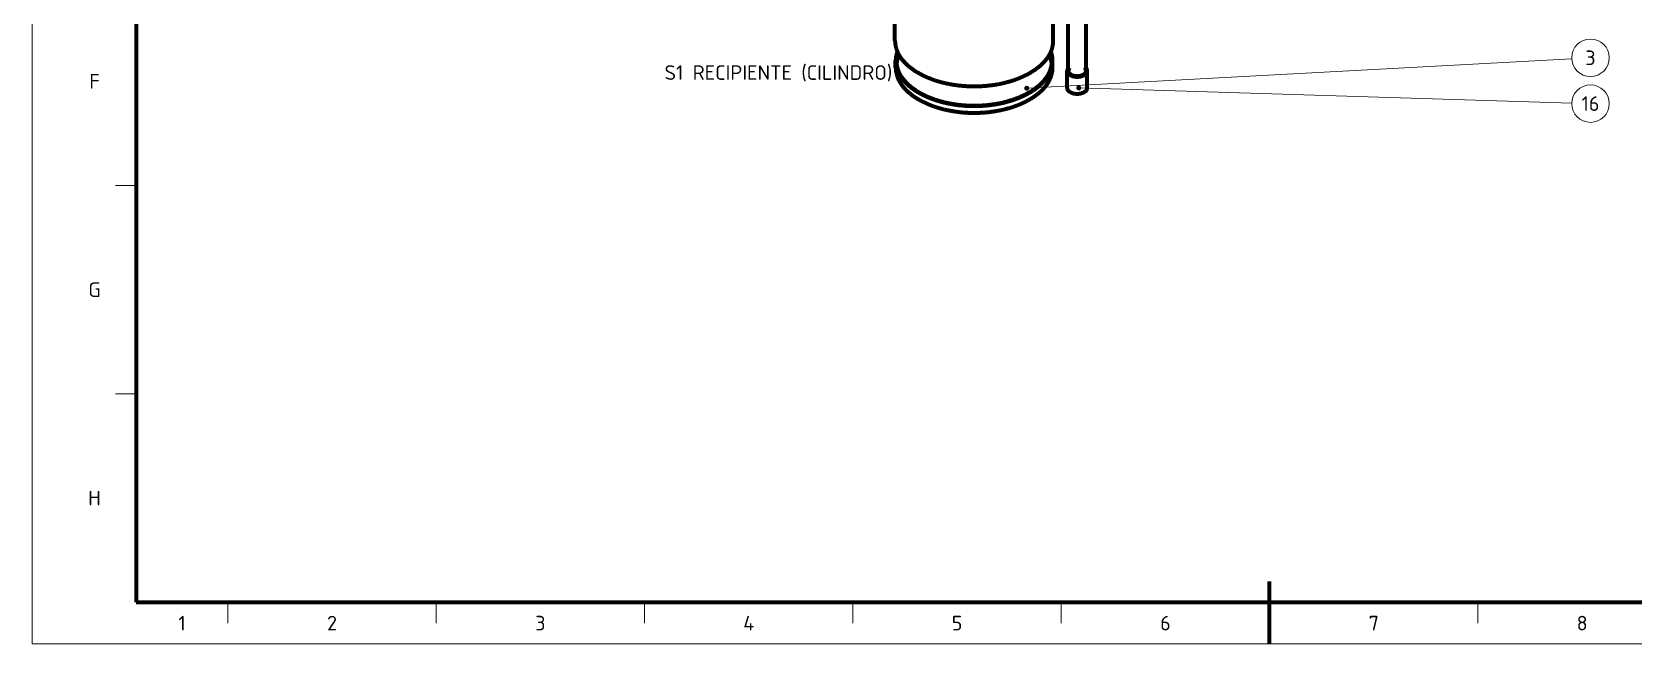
# Model space of a CAD drawing. Header units: millimetres. Extents: x 0 to 594, y 0 to 420.
# Drawn here: x 0 to 384.4, y 0 to 146.8 of the extents above; entities that cross this region are included whole.
import ezdxf
from ezdxf.enums import TextEntityAlignment as Align

# ---------------------------------------------------------------- set-up
doc = ezdxf.new("R2010")
doc.units = ezdxf.units.MM
for name, color, linetype, lineweight in [('01-VISIBLE', 7, 'CONTINUOUS', 70), ('06-TEXTO', 7, 'CONTINUOUS', 25), ('07-RECUADRO', 7, 'CONTINUOUS', 70), ('08-FINA', 5, 'CONTINUOUS', 18)]:
    doc.layers.add(name, color=color, linetype=linetype, lineweight=lineweight)
doc.styles.add('ISO3098', font='isocpeur.ttf')

msp = doc.modelspace()

# ---------------------------------------------------------------- hatches: boundary and pattern name
at = {"layer": '08-FINA'}
h = msp.add_hatch(color=7, dxfattribs=at)
h.dxf.hatch_style = 1
edge = h.paths.add_edge_path()
edge.add_arc((238.71, 133.34), 0.6, 0, 360)
h = msp.add_hatch(color=7, dxfattribs=at)
h.dxf.hatch_style = 1
edge = h.paths.add_edge_path()
edge.add_arc((251.21, 133.42), 0.6, 0, 360)

# ---------------------------------------------------------------- linework, layer by layer
at = {"layer": '01-VISIBLE'}
for p, q in [((245.09, 144.79), (245.09, 221.7)), ((248.69, 137.5), (248.69, 218.41)), ((252.95, 137.5), (252.95, 218.41)), ((207.09, 144.79), (207.09, 160.08)), ((207.25, 138.33), (207.25, 139.96)), ((244.93, 138.33), (244.93, 139.96)), ((248.39, 133.42), (248.39, 137.5)), ((253.25, 133.42), (253.25, 137.5))]:
    msp.add_line(p, q, dxfattribs=at)
for points in [[(207.09, 144.79), (207.09, 144.69), (207.09, 144.6), (207.1, 144.5), (207.1, 144.41), (207.11, 144.31), (207.12, 144.22), (207.13, 144.12), (207.14, 144.03), (207.15, 143.94), (207.16, 143.84), (207.18, 143.75), (207.19, 143.66), (207.21, 143.56), (207.23, 143.47), (207.25, 143.38), (207.27, 143.28), (207.29, 143.19), (207.32, 143.1), (207.34, 143.01), (207.37, 142.92), (207.4, 142.83), (207.43, 142.74), (207.46, 142.65), (207.49, 142.56), (207.52, 142.47), (207.55, 142.38), (207.59, 142.29), (207.63, 142.2), (207.66, 142.12), (207.7, 142.03), (207.74, 141.94), (207.78, 141.86), (207.82, 141.77), (207.87, 141.69), (207.91, 141.6), (207.95, 141.52), (208, 141.44), (208.05, 141.36), (208.09, 141.27), (208.14, 141.19), (208.19, 141.11), (208.24, 141.03), (208.29, 140.95), (208.34, 140.87), (208.4, 140.79), (208.45, 140.71), (208.5, 140.64), (208.56, 140.56), (208.62, 140.48), (208.67, 140.41), (208.73, 140.33), (208.79, 140.26), (208.85, 140.18), (208.91, 140.11), (208.97, 140.04), (209.03, 139.96), (209.09, 139.89), (209.15, 139.82), (209.21, 139.75), (209.28, 139.68), (209.34, 139.61), (209.41, 139.54), (209.47, 139.47), (209.54, 139.4), (209.61, 139.33), (209.67, 139.27), (209.74, 139.2), (209.81, 139.13), (209.88, 139.07), (209.95, 139), (210.02, 138.94), (210.09, 138.88), (210.16, 138.81), (210.23, 138.75), (210.3, 138.69), (210.37, 138.63), (210.44, 138.57), (210.52, 138.5), (210.59, 138.44), (210.66, 138.39), (210.74, 138.33), (210.81, 138.27), (210.89, 138.21), (210.96, 138.15), (211.04, 138.09), (211.11, 138.04), (211.19, 137.98), (211.27, 137.93), (211.34, 137.87), (211.42, 137.82), (211.5, 137.76), (211.58, 137.71), (211.66, 137.65), (211.73, 137.6), (211.81, 137.55), (211.89, 137.5), (211.97, 137.45), (212.05, 137.4), (212.13, 137.35), (212.21, 137.3), (212.29, 137.25), (212.38, 137.2), (212.46, 137.15), (212.54, 137.1), (212.62, 137.05), (212.7, 137), (212.78, 136.96), (212.87, 136.91), (212.95, 136.86), (213.03, 136.82), (213.12, 136.77), (213.2, 136.73), (213.28, 136.68), (213.37, 136.64), (213.45, 136.6), (213.54, 136.55), (213.62, 136.51), (213.71, 136.47), (213.79, 136.43), (213.88, 136.39), (213.96, 136.34), (214.05, 136.3), (214.13, 136.26), (214.22, 136.22), (214.31, 136.18), (214.39, 136.14), (214.48, 136.11), (214.56, 136.07), (214.65, 136.03), (214.74, 135.99), (214.83, 135.95), (214.91, 135.92), (215, 135.88), (215.09, 135.84), (215.18, 135.81), (215.26, 135.77), (215.35, 135.74), (215.44, 135.7), (215.53, 135.67), (215.62, 135.64), (215.71, 135.6), (215.79, 135.57), (215.88, 135.54), (215.97, 135.5), (216.06, 135.47), (216.15, 135.44), (216.24, 135.41), (216.33, 135.38), (216.42, 135.35), (216.51, 135.31), (216.6, 135.28), (216.69, 135.25), (216.78, 135.23), (216.87, 135.2), (216.96, 135.17), (217.05, 135.14), (217.14, 135.11), (217.23, 135.08), (217.32, 135.06), (217.41, 135.03), (217.5, 135), (217.6, 134.98), (217.69, 134.95), (217.78, 134.92), (217.87, 134.9), (217.96, 134.87), (218.05, 134.85), (218.14, 134.82), (218.24, 134.8), (218.33, 134.78), (218.42, 134.75), (218.51, 134.73), (218.6, 134.71), (218.7, 134.68), (218.79, 134.66), (218.88, 134.64), (218.97, 134.62), (219.06, 134.6), (219.16, 134.57), (219.25, 134.55), (219.34, 134.53), (219.43, 134.51), (219.53, 134.49), (219.62, 134.47), (219.71, 134.45), (219.81, 134.44), (219.9, 134.42), (219.99, 134.4), (220.08, 134.38), (220.18, 134.36), (220.27, 134.35), (220.36, 134.33), (220.46, 134.31), (220.55, 134.29), (220.64, 134.28), (220.74, 134.26), (220.83, 134.25), (220.92, 134.23), (221.02, 134.22), (221.11, 134.2), (221.21, 134.19), (221.3, 134.17), (221.39, 134.16), (221.49, 134.14), (221.58, 134.13), (221.68, 134.12), (221.77, 134.11), (221.86, 134.09), (221.96, 134.08), (222.05, 134.07), (222.15, 134.06), (222.24, 134.05), (222.33, 134.03), (222.43, 134.02), (222.52, 134.01), (222.62, 134), (222.71, 133.99), (222.8, 133.98), (222.9, 133.97), (222.99, 133.96), (223.09, 133.96), (223.18, 133.95), (223.28, 133.94), (223.37, 133.93), (223.47, 133.92), (223.56, 133.92), (223.65, 133.91), (223.75, 133.9), (223.84, 133.89), (223.94, 133.89), (224.03, 133.88), (224.13, 133.88), (224.22, 133.87), (224.32, 133.87), (224.41, 133.86), (224.51, 133.86), (224.6, 133.85), (224.7, 133.85), (224.79, 133.84), (224.89, 133.84), (224.98, 133.84), (225.08, 133.83), (225.17, 133.83), (225.26, 133.83), (225.36, 133.83), (225.45, 133.82), (225.55, 133.82), (225.64, 133.82), (225.74, 133.82), (225.83, 133.82), (225.93, 133.82), (226.02, 133.82), (226.12, 133.82), (226.21, 133.82), (226.31, 133.82), (226.4, 133.82), (226.5, 133.82), (226.59, 133.82), (226.69, 133.82), (226.78, 133.82), (226.88, 133.83), (226.97, 133.83), (227.07, 133.83), (227.16, 133.84), (227.26, 133.84), (227.35, 133.84), (227.44, 133.85), (227.54, 133.85), (227.63, 133.85), (227.73, 133.86), (227.82, 133.86), (227.92, 133.87), (228.01, 133.87), (228.11, 133.88), (228.2, 133.89), (228.3, 133.89), (228.39, 133.9), (228.49, 133.91), (228.58, 133.91), (228.68, 133.92), (228.77, 133.93), (228.86, 133.94), (228.96, 133.94), (229.05, 133.95), (229.15, 133.96), (229.24, 133.97), (229.34, 133.98), (229.43, 133.99), (229.53, 134), (229.62, 134.01), (229.71, 134.02), (229.81, 134.03), (229.9, 134.04), (230, 134.05), (230.09, 134.06), (230.18, 134.08), (230.28, 134.09), (230.37, 134.1), (230.47, 134.11), (230.56, 134.13), (230.65, 134.14), (230.75, 134.15), (230.84, 134.17), (230.94, 134.18), (231.03, 134.19), (231.12, 134.21), (231.22, 134.22), (231.31, 134.24), (231.4, 134.26), (231.5, 134.27), (231.59, 134.29), (231.68, 134.3), (231.78, 134.32), (231.87, 134.34), (231.96, 134.35), (232.06, 134.37), (232.15, 134.39), (232.24, 134.41), (232.34, 134.43), (232.43, 134.45), (232.52, 134.47), (232.61, 134.48), (232.71, 134.5), (232.8, 134.52), (232.89, 134.54), (232.99, 134.57), (233.08, 134.59), (233.17, 134.61), (233.26, 134.63), (233.35, 134.65), (233.45, 134.67), (233.54, 134.7), (233.63, 134.72), (233.72, 134.74), (233.81, 134.76), (233.91, 134.79), (234, 134.81), (234.09, 134.84), (234.18, 134.86), (234.27, 134.89), (234.36, 134.91), (234.46, 134.94), (234.55, 134.96), (234.64, 134.99), (234.73, 135.02), (234.82, 135.04), (234.91, 135.07), (235, 135.1), (235.09, 135.13), (235.18, 135.15), (235.27, 135.18), (235.36, 135.21), (235.45, 135.24), (235.54, 135.27), (235.63, 135.3), (235.72, 135.33), (235.81, 135.36), (235.9, 135.39), (235.99, 135.42), (236.08, 135.46), (236.17, 135.49), (236.26, 135.52), (236.35, 135.55), (236.44, 135.59), (236.53, 135.62), (236.61, 135.65), (236.7, 135.69), (236.79, 135.72), (236.88, 135.76), (236.97, 135.79), (237.06, 135.83), (237.14, 135.86), (237.23, 135.9), (237.32, 135.94), (237.41, 135.97), (237.49, 136.01), (237.58, 136.05), (237.67, 136.09), (237.75, 136.13), (237.84, 136.17), (237.93, 136.21), (238.01, 136.25), (238.1, 136.29), (238.18, 136.33), (238.27, 136.37), (238.35, 136.41), (238.44, 136.45), (238.52, 136.49), (238.61, 136.53), (238.69, 136.58), (238.78, 136.62), (238.86, 136.67), (238.95, 136.71), (239.03, 136.75), (239.11, 136.8), (239.2, 136.84), (239.28, 136.89), (239.36, 136.94), (239.44, 136.98), (239.53, 137.03)], [(239.53, 137.03), (239.6, 137.07), (239.67, 137.11), (239.73, 137.15), (239.8, 137.19), (239.87, 137.24), (239.94, 137.28), (240.01, 137.32), (240.08, 137.36), (240.15, 137.41), (240.22, 137.45), (240.28, 137.49), (240.35, 137.54), (240.42, 137.58), (240.48, 137.63), (240.55, 137.67), (240.62, 137.72), (240.68, 137.76), (240.75, 137.81), (240.82, 137.86), (240.88, 137.9), (240.95, 137.95), (241.01, 138), (241.08, 138.04), (241.14, 138.09), (241.21, 138.14), (241.27, 138.19), (241.33, 138.24), (241.4, 138.29), (241.46, 138.34), (241.52, 138.39), (241.59, 138.44), (241.65, 138.49), (241.71, 138.54), (241.77, 138.59), (241.84, 138.65), (241.9, 138.7), (241.96, 138.75), (242.02, 138.81), (242.08, 138.86), (242.14, 138.91), (242.2, 138.97), (242.26, 139.02), (242.31, 139.08), (242.37, 139.13), (242.43, 139.19), (242.49, 139.25), (242.55, 139.3), (242.6, 139.36), (242.66, 139.42), (242.72, 139.48), (242.77, 139.53), (242.83, 139.59), (242.88, 139.65), (242.93, 139.71), (242.99, 139.77), (243.04, 139.83), (243.09, 139.89), (243.15, 139.95), (243.2, 140.02), (243.25, 140.08), (243.3, 140.14), (243.35, 140.2), (243.4, 140.27), (243.45, 140.33), (243.5, 140.39), (243.55, 140.46), (243.6, 140.52), (243.64, 140.59), (243.69, 140.65), (243.74, 140.72), (243.78, 140.79), (243.83, 140.85), (243.87, 140.92), (243.92, 140.99), (243.96, 141.06), (244, 141.13), (244.04, 141.19), (244.08, 141.26), (244.12, 141.33), (244.16, 141.4), (244.2, 141.47), (244.24, 141.54), (244.28, 141.62), (244.32, 141.69), (244.35, 141.76), (244.39, 141.83), (244.42, 141.9), (244.46, 141.98), (244.49, 142.05), (244.52, 142.13), (244.55, 142.2), (244.59, 142.27), (244.62, 142.35), (244.65, 142.42), (244.67, 142.5), (244.7, 142.58), (244.73, 142.65), (244.75, 142.73), (244.78, 142.8), (244.8, 142.88), (244.83, 142.96), (244.85, 143.04), (244.87, 143.11), (244.89, 143.19), (244.91, 143.27), (244.93, 143.35), (244.94, 143.43), (244.96, 143.51), (244.98, 143.59), (244.99, 143.66), (245.01, 143.74), (245.02, 143.82), (245.03, 143.9), (245.04, 143.98), (245.05, 144.06), (245.06, 144.14), (245.07, 144.22), (245.07, 144.3), (245.08, 144.38), (245.08, 144.47), (245.09, 144.55), (245.09, 144.63), (245.09, 144.71), (245.09, 144.79)], [(207.64, 142.17), (207.62, 142.09), (207.59, 142.01), (207.56, 141.94), (207.54, 141.86), (207.52, 141.78), (207.5, 141.71), (207.47, 141.63), (207.45, 141.55), (207.43, 141.47), (207.42, 141.4), (207.4, 141.32), (207.38, 141.24), (207.37, 141.16), (207.35, 141.08), (207.34, 141), (207.32, 140.92), (207.31, 140.84), (207.3, 140.76), (207.29, 140.68), (207.28, 140.6), (207.28, 140.52), (207.27, 140.44), (207.26, 140.36), (207.26, 140.28), (207.26, 140.2), (207.25, 140.12), (207.25, 140.04), (207.25, 139.96)], [(207.25, 139.96), (207.25, 139.87), (207.25, 139.77), (207.26, 139.68), (207.26, 139.59), (207.27, 139.49), (207.28, 139.4), (207.29, 139.3), (207.3, 139.21), (207.31, 139.12), (207.32, 139.02), (207.34, 138.93), (207.35, 138.84), (207.37, 138.75), (207.39, 138.65), (207.41, 138.56), (207.43, 138.47), (207.45, 138.38), (207.48, 138.29), (207.5, 138.2), (207.53, 138.11), (207.55, 138.02), (207.58, 137.93), (207.61, 137.84), (207.64, 137.75), (207.68, 137.66), (207.71, 137.57), (207.75, 137.49), (207.78, 137.4), (207.82, 137.31), (207.86, 137.23), (207.89, 137.14), (207.94, 137.06), (207.98, 136.97), (208.02, 136.89), (208.06, 136.81), (208.11, 136.72), (208.15, 136.64), (208.2, 136.56), (208.24, 136.48), (208.29, 136.4), (208.34, 136.32), (208.39, 136.24), (208.44, 136.16), (208.49, 136.08), (208.55, 136), (208.6, 135.92), (208.65, 135.85), (208.71, 135.77), (208.76, 135.69), (208.82, 135.62), (208.88, 135.54), (208.93, 135.47), (208.99, 135.39), (209.05, 135.32), (209.11, 135.25), (209.17, 135.18), (209.23, 135.11), (209.29, 135.04), (209.36, 134.96), (209.42, 134.9), (209.48, 134.83), (209.55, 134.76), (209.61, 134.69), (209.68, 134.62), (209.74, 134.55), (209.81, 134.49), (209.88, 134.42), (209.94, 134.36), (210.01, 134.29), (210.08, 134.23), (210.15, 134.16), (210.22, 134.1), (210.29, 134.04), (210.36, 133.98), (210.43, 133.91), (210.5, 133.85), (210.57, 133.79), (210.65, 133.73), (210.72, 133.67), (210.79, 133.61), (210.87, 133.55), (210.94, 133.5), (211.01, 133.44), (211.09, 133.38), (211.16, 133.32), (211.24, 133.27), (211.32, 133.21), (211.39, 133.16), (211.47, 133.1), (211.54, 133.05), (211.62, 133), (211.7, 132.94), (211.78, 132.89), (211.86, 132.84), (211.93, 132.78), (212.01, 132.73), (212.09, 132.68), (212.17, 132.63), (212.25, 132.58), (212.33, 132.53), (212.41, 132.48), (212.49, 132.43), (212.57, 132.39), (212.65, 132.34), (212.73, 132.29), (212.82, 132.24), (212.9, 132.2), (212.98, 132.15), (213.06, 132.11), (213.14, 132.06), (213.23, 132.02), (213.31, 131.97), (213.39, 131.93), (213.48, 131.88), (213.56, 131.84), (213.64, 131.8), (213.73, 131.75), (213.81, 131.71), (213.89, 131.67), (213.98, 131.63), (214.06, 131.59), (214.15, 131.55), (214.23, 131.51), (214.32, 131.47), (214.4, 131.43), (214.49, 131.39), (214.58, 131.35), (214.66, 131.31), (214.75, 131.28), (214.83, 131.24), (214.92, 131.2), (215.01, 131.17), (215.09, 131.13), (215.18, 131.09), (215.27, 131.06), (215.36, 131.02), (215.44, 130.99), (215.53, 130.95), (215.62, 130.92), (215.71, 130.89), (215.79, 130.85), (215.88, 130.82), (215.97, 130.79), (216.06, 130.76), (216.15, 130.72), (216.24, 130.69), (216.32, 130.66), (216.41, 130.63), (216.5, 130.6), (216.59, 130.57), (216.68, 130.54), (216.77, 130.51), (216.86, 130.48), (216.95, 130.45), (217.04, 130.42), (217.13, 130.39), (217.22, 130.37), (217.31, 130.34), (217.4, 130.31), (217.49, 130.28), (217.58, 130.26), (217.67, 130.23), (217.76, 130.21), (217.85, 130.18), (217.94, 130.16), (218.03, 130.13), (218.12, 130.11), (218.21, 130.08), (218.3, 130.06), (218.39, 130.03), (218.48, 130.01), (218.57, 129.99), (218.67, 129.96), (218.76, 129.94), (218.85, 129.92), (218.94, 129.9), (219.03, 129.88), (219.12, 129.86), (219.22, 129.83), (219.31, 129.81), (219.4, 129.79), (219.49, 129.77), (219.58, 129.75), (219.67, 129.73), (219.77, 129.72), (219.86, 129.7), (219.95, 129.68), (220.04, 129.66), (220.14, 129.64), (220.23, 129.62), (220.32, 129.61), (220.41, 129.59), (220.51, 129.57), (220.6, 129.56), (220.69, 129.54), (220.78, 129.52), (220.88, 129.51), (220.97, 129.49), (221.06, 129.48), (221.15, 129.46), (221.25, 129.45), (221.34, 129.44), (221.43, 129.42), (221.53, 129.41), (221.62, 129.4), (221.71, 129.38), (221.81, 129.37), (221.9, 129.36), (221.99, 129.34), (222.09, 129.33), (222.18, 129.32), (222.27, 129.31), (222.37, 129.3), (222.46, 129.29), (222.55, 129.28), (222.65, 129.27), (222.74, 129.26), (222.83, 129.25), (222.93, 129.24), (223.02, 129.23), (223.11, 129.22), (223.21, 129.21), (223.3, 129.2), (223.39, 129.2), (223.49, 129.19), (223.58, 129.18), (223.68, 129.17), (223.77, 129.17), (223.86, 129.16), (223.96, 129.15), (224.05, 129.15), (224.14, 129.14), (224.24, 129.14), (224.33, 129.13), (224.43, 129.13), (224.52, 129.12), (224.61, 129.12), (224.71, 129.11), (224.8, 129.11), (224.9, 129.11), (224.99, 129.1), (225.08, 129.1), (225.18, 129.1), (225.27, 129.09), (225.37, 129.09), (225.46, 129.09), (225.55, 129.09), (225.65, 129.09), (225.74, 129.09), (225.84, 129.09), (225.93, 129.08), (226.02, 129.08), (226.12, 129.08), (226.21, 129.08), (226.31, 129.08), (226.4, 129.09), (226.49, 129.09), (226.59, 129.09), (226.68, 129.09), (226.78, 129.09), (226.87, 129.09), (226.96, 129.1), (227.06, 129.1), (227.15, 129.1), (227.25, 129.1), (227.34, 129.11), (227.43, 129.11), (227.53, 129.12), (227.62, 129.12), (227.72, 129.12), (227.81, 129.13), (227.9, 129.13), (228, 129.14), (228.09, 129.15), (228.18, 129.15), (228.28, 129.16), (228.37, 129.16), (228.47, 129.17), (228.56, 129.18), (228.65, 129.19), (228.75, 129.19), (228.84, 129.2), (228.93, 129.21), (229.03, 129.22), (229.12, 129.23), (229.22, 129.23), (229.31, 129.24), (229.4, 129.25), (229.5, 129.26), (229.59, 129.27), (229.68, 129.28), (229.78, 129.29), (229.87, 129.31), (229.96, 129.32), (230.06, 129.33), (230.15, 129.34), (230.24, 129.35), (230.34, 129.36), (230.43, 129.38), (230.52, 129.39), (230.62, 129.4), (230.71, 129.42), (230.8, 129.43), (230.89, 129.44), (230.99, 129.46), (231.08, 129.47), (231.17, 129.49), (231.27, 129.5), (231.36, 129.52), (231.45, 129.53), (231.54, 129.55), (231.64, 129.57), (231.73, 129.58), (231.82, 129.6), (231.91, 129.62), (232.01, 129.63), (232.1, 129.65), (232.19, 129.67), (232.28, 129.69), (232.38, 129.71), (232.47, 129.73), (232.56, 129.75), (232.65, 129.77), (232.74, 129.78), (232.84, 129.81), (232.93, 129.83), (233.02, 129.85), (233.11, 129.87), (233.2, 129.89), (233.29, 129.91), (233.38, 129.93), (233.48, 129.95), (233.57, 129.98), (233.66, 130), (233.75, 130.02), (233.84, 130.05), (233.93, 130.07), (234.02, 130.1), (234.11, 130.12), (234.2, 130.14), (234.29, 130.17), (234.39, 130.2), (234.48, 130.22), (234.57, 130.25), (234.66, 130.27), (234.75, 130.3), (234.84, 130.33), (234.93, 130.35), (235.02, 130.38), (235.11, 130.41), (235.2, 130.44), (235.29, 130.47), (235.37, 130.5), (235.46, 130.53), (235.55, 130.56), (235.64, 130.59), (235.73, 130.62), (235.82, 130.65), (235.91, 130.68), (236, 130.71), (236.09, 130.74), (236.17, 130.77), (236.26, 130.81), (236.35, 130.84), (236.44, 130.87), (236.53, 130.91), (236.61, 130.94), (236.7, 130.97), (236.79, 131.01), (236.88, 131.04), (236.96, 131.08), (237.05, 131.11), (237.14, 131.15), (237.22, 131.19), (237.31, 131.22), (237.4, 131.26), (237.48, 131.3), (237.57, 131.34), (237.65, 131.37), (237.74, 131.41), (237.83, 131.45), (237.91, 131.49), (238, 131.53), (238.08, 131.57), (238.17, 131.61), (238.25, 131.65), (238.34, 131.69), (238.42, 131.74), (238.5, 131.78), (238.59, 131.82), (238.67, 131.86), (238.75, 131.91), (238.84, 131.95), (238.92, 132), (239, 132.04), (239.09, 132.09), (239.17, 132.13), (239.25, 132.18), (239.33, 132.22), (239.41, 132.27)], [(207.73, 141.96), (207.71, 141.88), (207.69, 141.8), (207.66, 141.73), (207.64, 141.65), (207.62, 141.57), (207.6, 141.49), (207.58, 141.41), (207.56, 141.33), (207.55, 141.25), (207.53, 141.17), (207.51, 141.09), (207.5, 141.01), (207.49, 140.93), (207.48, 140.85), (207.46, 140.77), (207.45, 140.69), (207.45, 140.61), (207.44, 140.53), (207.43, 140.45), (207.42, 140.37), (207.42, 140.29), (207.42, 140.21), (207.41, 140.12), (207.41, 140.04), (207.41, 139.96)], [(207.41, 139.96), (207.41, 139.87), (207.41, 139.78), (207.42, 139.68), (207.42, 139.59), (207.43, 139.5), (207.44, 139.4), (207.45, 139.31), (207.46, 139.22), (207.47, 139.13), (207.48, 139.03), (207.5, 138.94), (207.51, 138.85), (207.53, 138.76), (207.55, 138.67), (207.57, 138.57), (207.59, 138.48), (207.61, 138.39), (207.63, 138.3), (207.66, 138.21), (207.68, 138.12), (207.71, 138.03), (207.74, 137.95), (207.77, 137.86), (207.8, 137.77), (207.83, 137.68), (207.87, 137.6), (207.9, 137.51), (207.94, 137.42), (207.97, 137.34), (208.01, 137.25), (208.05, 137.17), (208.09, 137.08), (208.13, 137), (208.17, 136.92), (208.21, 136.83), (208.26, 136.75), (208.3, 136.67), (208.35, 136.59), (208.4, 136.51), (208.44, 136.43), (208.49, 136.35), (208.54, 136.27), (208.59, 136.19), (208.64, 136.11), (208.69, 136.03), (208.75, 135.96), (208.8, 135.88), (208.85, 135.8), (208.91, 135.73), (208.97, 135.65), (209.02, 135.58), (209.08, 135.51), (209.14, 135.43), (209.2, 135.36), (209.26, 135.29), (209.32, 135.22), (209.38, 135.15), (209.44, 135.08), (209.5, 135.01), (209.56, 134.94), (209.62, 134.87), (209.69, 134.8), (209.75, 134.73), (209.82, 134.67), (209.88, 134.6), (209.95, 134.53), (210.02, 134.47), (210.08, 134.4), (210.15, 134.34), (210.22, 134.28), (210.29, 134.21), (210.36, 134.15), (210.42, 134.09), (210.49, 134.03), (210.56, 133.97), (210.64, 133.9), (210.71, 133.84), (210.78, 133.78), (210.85, 133.73), (210.92, 133.67), (211, 133.61), (211.07, 133.55), (211.14, 133.49), (211.22, 133.44), (211.29, 133.38), (211.37, 133.33), (211.44, 133.27), (211.52, 133.22), (211.59, 133.16), (211.67, 133.11), (211.74, 133.05), (211.82, 133), (211.9, 132.95), (211.98, 132.9), (212.05, 132.85), (212.13, 132.79), (212.21, 132.74), (212.29, 132.69), (212.37, 132.64), (212.45, 132.6), (212.53, 132.55), (212.61, 132.5), (212.69, 132.45), (212.77, 132.4), (212.85, 132.36), (212.93, 132.31), (213.01, 132.26), (213.09, 132.22), (213.17, 132.17), (213.25, 132.13), (213.34, 132.08), (213.42, 132.04), (213.5, 132), (213.58, 131.95), (213.67, 131.91), (213.75, 131.87), (213.83, 131.82), (213.91, 131.78), (214, 131.74), (214.08, 131.7), (214.17, 131.66), (214.25, 131.62), (214.33, 131.58), (214.42, 131.54), (214.5, 131.5), (214.59, 131.46), (214.67, 131.43), (214.76, 131.39), (214.84, 131.35), (214.93, 131.31), (215.02, 131.28), (215.1, 131.24), (215.19, 131.2), (215.27, 131.17), (215.36, 131.13), (215.45, 131.1), (215.53, 131.06), (215.62, 131.03), (215.71, 131), (215.79, 130.96), (215.88, 130.93), (215.97, 130.9), (216.06, 130.87), (216.14, 130.83), (216.23, 130.8), (216.32, 130.77), (216.41, 130.74), (216.49, 130.71), (216.58, 130.68), (216.67, 130.65), (216.76, 130.62), (216.85, 130.59), (216.94, 130.56), (217.03, 130.53), (217.11, 130.5), (217.2, 130.48), (217.29, 130.45), (217.38, 130.42), (217.47, 130.39), (217.56, 130.37), (217.65, 130.34), (217.74, 130.31), (217.83, 130.29), (217.92, 130.26), (218.01, 130.24), (218.1, 130.21), (218.19, 130.19), (218.28, 130.17), (218.37, 130.14), (218.46, 130.12), (218.55, 130.09), (218.64, 130.07), (218.73, 130.05), (218.82, 130.03), (218.91, 130.01), (219, 129.98), (219.09, 129.96), (219.18, 129.94), (219.27, 129.92), (219.36, 129.9), (219.46, 129.88), (219.55, 129.86), (219.64, 129.84), (219.73, 129.82), (219.82, 129.8), (219.91, 129.78), (220, 129.77), (220.09, 129.75), (220.19, 129.73), (220.28, 129.71), (220.37, 129.7), (220.46, 129.68), (220.55, 129.66), (220.64, 129.65), (220.74, 129.63), (220.83, 129.61), (220.92, 129.6), (221.01, 129.58), (221.1, 129.57), (221.2, 129.55), (221.29, 129.54), (221.38, 129.53), (221.47, 129.51), (221.56, 129.5), (221.66, 129.48), (221.75, 129.47), (221.84, 129.46), (221.93, 129.45), (222.03, 129.44), (222.12, 129.42), (222.21, 129.41), (222.3, 129.4), (222.4, 129.39), (222.49, 129.38), (222.58, 129.37), (222.67, 129.36), (222.77, 129.35), (222.86, 129.34), (222.95, 129.33), (223.05, 129.32), (223.14, 129.31), (223.23, 129.3), (223.32, 129.3), (223.42, 129.29), (223.51, 129.28), (223.6, 129.27), (223.7, 129.27), (223.79, 129.26), (223.88, 129.25), (223.97, 129.25), (224.07, 129.24), (224.16, 129.23), (224.25, 129.23), (224.35, 129.22), (224.44, 129.22), (224.53, 129.21), (224.63, 129.21), (224.72, 129.21), (224.81, 129.2), (224.91, 129.2), (225, 129.2), (225.09, 129.19), (225.19, 129.19), (225.28, 129.19), (225.37, 129.18), (225.46, 129.18), (225.56, 129.18), (225.65, 129.18), (225.74, 129.18), (225.84, 129.18), (225.93, 129.18), (226.02, 129.18), (226.12, 129.18), (226.21, 129.18), (226.3, 129.18), (226.4, 129.18), (226.49, 129.18), (226.58, 129.18), (226.68, 129.18), (226.77, 129.18), (226.86, 129.19), (226.96, 129.19), (227.05, 129.19), (227.14, 129.19), (227.24, 129.2), (227.33, 129.2), (227.42, 129.2), (227.52, 129.21), (227.61, 129.21), (227.7, 129.22), (227.79, 129.22), (227.89, 129.23), (227.98, 129.23), (228.07, 129.24), (228.17, 129.24), (228.26, 129.25), (228.35, 129.26), (228.45, 129.26), (228.54, 129.27), (228.63, 129.28), (228.72, 129.28), (228.82, 129.29), (228.91, 129.3), (229, 129.31), (229.1, 129.32), (229.19, 129.33), (229.28, 129.34), (229.37, 129.34), (229.47, 129.35), (229.56, 129.36), (229.65, 129.37), (229.75, 129.38), (229.84, 129.4), (229.93, 129.41), (230.02, 129.42), (230.12, 129.43), (230.21, 129.44), (230.3, 129.45), (230.39, 129.47), (230.48, 129.48), (230.58, 129.49), (230.67, 129.51), (230.76, 129.52), (230.85, 129.53), (230.95, 129.55), (231.04, 129.56), (231.13, 129.58), (231.22, 129.59), (231.31, 129.61), (231.41, 129.62), (231.5, 129.64), (231.59, 129.65), (231.68, 129.67), (231.77, 129.69), (231.86, 129.7), (231.96, 129.72), (232.05, 129.74), (232.14, 129.76), (232.23, 129.78), (232.32, 129.79), (232.41, 129.81), (232.5, 129.83), (232.6, 129.85), (232.69, 129.87), (232.78, 129.89), (232.87, 129.91), (232.96, 129.93), (233.05, 129.95), (233.14, 129.97), (233.23, 130), (233.32, 130.02), (233.41, 130.04), (233.5, 130.06), (233.59, 130.08), (233.68, 130.11), (233.78, 130.13), (233.87, 130.15), (233.96, 130.18), (234.05, 130.2), (234.14, 130.23), (234.23, 130.25), (234.31, 130.28), (234.4, 130.3), (234.49, 130.33), (234.58, 130.36), (234.67, 130.38), (234.76, 130.41), (234.85, 130.44), (234.94, 130.46), (235.03, 130.49), (235.12, 130.52), (235.21, 130.55), (235.3, 130.58), (235.38, 130.61), (235.47, 130.64), (235.56, 130.67), (235.65, 130.7), (235.74, 130.73), (235.83, 130.76), (235.91, 130.79), (236, 130.82), (236.09, 130.85), (236.18, 130.88), (236.26, 130.92), (236.35, 130.95), (236.44, 130.98), (236.52, 131.02), (236.61, 131.05), (236.7, 131.08), (236.78, 131.12), (236.87, 131.15), (236.96, 131.19), (237.04, 131.22), (237.13, 131.26), (237.22, 131.3), (237.3, 131.33), (237.39, 131.37), (237.47, 131.41), (237.56, 131.45), (237.64, 131.49), (237.73, 131.52), (237.81, 131.56), (237.9, 131.6), (237.98, 131.64), (238.06, 131.68), (238.15, 131.72), (238.23, 131.76), (238.31, 131.81), (238.4, 131.85), (238.48, 131.89), (238.56, 131.93), (238.65, 131.98), (238.73, 132.02), (238.81, 132.06), (238.89, 132.11), (238.98, 132.15), (239.06, 132.2), (239.14, 132.24), (239.22, 132.29), (239.3, 132.34)], [(208.07, 141.31), (208.04, 141.23), (208.01, 141.16), (207.97, 141.08), (207.94, 141.01), (207.91, 140.93), (207.88, 140.86), (207.85, 140.78), (207.82, 140.71), (207.79, 140.63), (207.77, 140.55), (207.74, 140.48), (207.72, 140.4), (207.69, 140.32), (207.67, 140.24), (207.65, 140.17), (207.63, 140.09), (207.61, 140.01), (207.59, 139.93), (207.57, 139.85), (207.55, 139.77), (207.53, 139.69), (207.52, 139.61), (207.5, 139.53), (207.49, 139.45), (207.48, 139.37), (207.47, 139.29), (207.46, 139.21)], [(239.3, 132.34), (239.37, 132.38), (239.44, 132.42), (239.51, 132.46), (239.58, 132.5), (239.65, 132.54), (239.72, 132.58), (239.78, 132.63), (239.85, 132.67), (239.92, 132.71), (239.99, 132.75), (240.06, 132.8), (240.12, 132.84), (240.19, 132.89), (240.26, 132.93), (240.32, 132.98), (240.39, 133.02), (240.46, 133.07), (240.52, 133.11), (240.59, 133.16), (240.65, 133.21), (240.72, 133.25), (240.78, 133.3), (240.85, 133.35), (240.91, 133.4), (240.98, 133.45), (241.04, 133.5), (241.11, 133.55), (241.17, 133.6), (241.23, 133.65), (241.3, 133.7), (241.36, 133.75), (241.42, 133.8), (241.48, 133.85), (241.54, 133.9), (241.6, 133.95), (241.67, 134.01), (241.73, 134.06), (241.79, 134.11), (241.85, 134.17), (241.91, 134.22), (241.96, 134.28), (242.02, 134.33), (242.08, 134.39), (242.14, 134.44), (242.2, 134.5), (242.25, 134.56), (242.31, 134.61), (242.37, 134.67), (242.42, 134.73), (242.48, 134.79), (242.54, 134.84), (242.59, 134.9), (242.64, 134.96), (242.7, 135.02), (242.75, 135.08), (242.8, 135.14), (242.86, 135.21), (242.91, 135.27), (242.96, 135.33), (243.01, 135.39), (243.06, 135.45), (243.11, 135.52), (243.16, 135.58), (243.21, 135.65), (243.26, 135.71), (243.31, 135.77), (243.35, 135.84), (243.4, 135.91), (243.45, 135.97), (243.49, 136.04), (243.54, 136.11), (243.58, 136.17), (243.62, 136.24), (243.67, 136.31), (243.71, 136.38), (243.75, 136.45), (243.79, 136.52), (243.83, 136.58), (243.87, 136.66), (243.91, 136.73), (243.95, 136.8), (243.99, 136.87), (244.02, 136.94), (244.06, 137.01), (244.09, 137.08), (244.13, 137.16), (244.16, 137.23), (244.2, 137.3), (244.23, 137.38), (244.26, 137.45), (244.29, 137.53), (244.32, 137.6), (244.35, 137.68), (244.38, 137.75), (244.4, 137.83), (244.43, 137.9), (244.45, 137.98), (244.48, 138.06), (244.5, 138.13), (244.52, 138.21), (244.55, 138.29), (244.57, 138.37), (244.59, 138.45), (244.6, 138.52), (244.62, 138.6), (244.64, 138.68), (244.66, 138.76), (244.67, 138.84), (244.68, 138.92), (244.7, 139), (244.71, 139.08), (244.72, 139.16), (244.73, 139.24), (244.74, 139.32), (244.75, 139.4), (244.75, 139.48), (244.76, 139.56), (244.76, 139.64), (244.77, 139.72), (244.77, 139.8), (244.77, 139.88), (244.77, 139.96)], [(239.41, 132.27), (239.48, 132.31), (239.55, 132.35), (239.62, 132.39), (239.69, 132.43), (239.76, 132.48), (239.83, 132.52), (239.9, 132.56), (239.97, 132.6), (240.03, 132.65), (240.1, 132.69), (240.17, 132.73), (240.24, 132.78), (240.3, 132.82), (240.37, 132.87), (240.44, 132.91), (240.5, 132.96), (240.57, 133), (240.64, 133.05), (240.7, 133.09), (240.77, 133.14), (240.83, 133.19), (240.9, 133.24), (240.96, 133.28), (241.03, 133.33), (241.09, 133.38), (241.16, 133.43), (241.22, 133.48), (241.28, 133.53), (241.35, 133.58), (241.41, 133.63), (241.47, 133.68), (241.53, 133.73), (241.6, 133.78), (241.66, 133.83), (241.72, 133.89), (241.78, 133.94), (241.84, 133.99), (241.9, 134.05), (241.96, 134.1), (242.02, 134.15), (242.08, 134.21), (242.14, 134.26), (242.2, 134.32), (242.26, 134.37), (242.31, 134.43), (242.37, 134.49), (242.43, 134.54), (242.49, 134.6), (242.54, 134.66), (242.6, 134.72), (242.65, 134.78), (242.71, 134.84), (242.76, 134.89), (242.82, 134.95), (242.87, 135.01), (242.92, 135.08), (242.98, 135.14), (243.03, 135.2), (243.08, 135.26), (243.13, 135.32), (243.18, 135.38), (243.23, 135.45), (243.28, 135.51), (243.33, 135.57), (243.38, 135.64), (243.43, 135.7), (243.48, 135.77), (243.52, 135.83), (243.57, 135.9), (243.61, 135.97), (243.66, 136.03), (243.7, 136.1), (243.75, 136.17), (243.79, 136.24), (243.83, 136.3), (243.88, 136.37), (243.92, 136.44), (243.96, 136.51), (244, 136.58), (244.04, 136.65), (244.08, 136.72), (244.11, 136.79), (244.15, 136.86), (244.19, 136.94), (244.22, 137.01), (244.26, 137.08), (244.29, 137.15), (244.33, 137.23), (244.36, 137.3), (244.39, 137.38), (244.42, 137.45), (244.45, 137.52), (244.48, 137.6), (244.51, 137.68), (244.54, 137.75), (244.56, 137.83), (244.59, 137.9), (244.62, 137.98), (244.64, 138.06), (244.66, 138.13), (244.69, 138.21), (244.71, 138.29), (244.73, 138.37), (244.75, 138.44), (244.77, 138.52), (244.78, 138.6), (244.8, 138.68), (244.82, 138.76), (244.83, 138.84), (244.84, 138.92), (244.86, 139), (244.87, 139.08), (244.88, 139.16), (244.89, 139.24), (244.9, 139.32), (244.91, 139.4), (244.91, 139.48), (244.92, 139.56), (244.92, 139.64), (244.93, 139.72), (244.93, 139.8), (244.93, 139.88), (244.93, 139.96)], [(244.73, 139.21), (244.72, 139.29), (244.7, 139.37), (244.69, 139.45), (244.68, 139.53), (244.66, 139.61), (244.65, 139.69), (244.63, 139.77), (244.62, 139.85), (244.6, 139.93), (244.58, 140.01), (244.56, 140.09), (244.54, 140.17), (244.51, 140.24), (244.49, 140.32), (244.47, 140.4), (244.44, 140.48), (244.42, 140.55), (244.39, 140.63), (244.36, 140.71), (244.33, 140.78), (244.3, 140.86), (244.27, 140.93), (244.24, 141.01), (244.21, 141.08), (244.18, 141.16), (244.14, 141.23), (244.11, 141.31)], [(244.77, 139.96), (244.77, 140.04), (244.77, 140.12), (244.77, 140.21), (244.76, 140.29), (244.76, 140.37), (244.75, 140.45), (244.75, 140.53), (244.74, 140.61), (244.73, 140.69), (244.72, 140.77), (244.71, 140.85), (244.7, 140.93), (244.68, 141.01), (244.67, 141.09), (244.65, 141.17), (244.64, 141.25), (244.62, 141.33), (244.6, 141.41), (244.58, 141.49), (244.56, 141.57), (244.54, 141.65), (244.52, 141.73), (244.5, 141.8), (244.47, 141.88), (244.45, 141.96)], [(244.93, 139.96), (244.93, 140.04), (244.93, 140.12), (244.93, 140.2), (244.92, 140.28), (244.92, 140.36), (244.91, 140.44), (244.91, 140.52), (244.9, 140.6), (244.89, 140.68), (244.88, 140.76), (244.87, 140.84), (244.86, 140.92), (244.85, 141), (244.83, 141.08), (244.82, 141.16), (244.8, 141.24), (244.78, 141.32), (244.77, 141.4), (244.75, 141.47), (244.73, 141.55), (244.71, 141.63), (244.69, 141.71), (244.67, 141.78), (244.64, 141.86), (244.62, 141.94), (244.59, 142.01), (244.57, 142.09), (244.54, 142.17)], [(207.25, 138.33), (207.25, 138.23), (207.25, 138.14), (207.26, 138.05), (207.26, 137.95), (207.27, 137.86), (207.28, 137.77), (207.29, 137.67), (207.3, 137.58), (207.31, 137.48), (207.32, 137.39), (207.34, 137.3), (207.35, 137.21), (207.37, 137.11), (207.39, 137.02), (207.41, 136.93), (207.43, 136.84), (207.45, 136.75), (207.48, 136.66), (207.5, 136.57), (207.53, 136.48), (207.55, 136.39), (207.58, 136.3), (207.61, 136.21), (207.64, 136.12), (207.68, 136.03), (207.71, 135.94), (207.75, 135.85), (207.78, 135.77), (207.82, 135.68), (207.86, 135.6), (207.89, 135.51), (207.94, 135.42), (207.98, 135.34), (208.02, 135.26), (208.06, 135.17), (208.11, 135.09), (208.15, 135.01), (208.2, 134.93), (208.24, 134.84), (208.29, 134.76), (208.34, 134.68), (208.39, 134.6), (208.44, 134.52), (208.49, 134.45), (208.55, 134.37), (208.6, 134.29), (208.65, 134.21), (208.71, 134.14), (208.76, 134.06), (208.82, 133.98), (208.88, 133.91), (208.93, 133.84), (208.99, 133.76), (209.05, 133.69), (209.11, 133.62), (209.17, 133.54), (209.23, 133.47), (209.29, 133.4), (209.36, 133.33), (209.42, 133.26), (209.48, 133.19), (209.55, 133.12), (209.61, 133.06), (209.68, 132.99), (209.74, 132.92), (209.81, 132.86), (209.88, 132.79), (209.94, 132.72), (210.01, 132.66), (210.08, 132.59), (210.15, 132.53), (210.22, 132.47), (210.29, 132.4), (210.36, 132.34), (210.43, 132.28), (210.5, 132.22), (210.57, 132.16), (210.65, 132.1), (210.72, 132.04), (210.79, 131.98), (210.87, 131.92), (210.94, 131.86), (211.01, 131.81), (211.09, 131.75), (211.16, 131.69), (211.24, 131.64), (211.32, 131.58), (211.39, 131.52), (211.47, 131.47), (211.54, 131.42), (211.62, 131.36), (211.7, 131.31), (211.78, 131.26), (211.86, 131.2), (211.93, 131.15), (212.01, 131.1), (212.09, 131.05), (212.17, 131), (212.25, 130.95), (212.33, 130.9), (212.41, 130.85), (212.49, 130.8), (212.57, 130.75), (212.65, 130.71), (212.73, 130.66), (212.82, 130.61), (212.9, 130.56), (212.98, 130.52), (213.06, 130.47), (213.14, 130.43), (213.23, 130.38), (213.31, 130.34), (213.39, 130.29), (213.48, 130.25), (213.56, 130.21), (213.64, 130.16), (213.73, 130.12), (213.81, 130.08), (213.89, 130.04), (213.98, 130), (214.06, 129.96), (214.15, 129.92), (214.23, 129.88), (214.32, 129.84), (214.4, 129.8), (214.49, 129.76), (214.58, 129.72), (214.66, 129.68), (214.75, 129.64), (214.83, 129.61), (214.92, 129.57), (215.01, 129.53), (215.09, 129.5), (215.18, 129.46), (215.27, 129.43), (215.36, 129.39), (215.44, 129.36), (215.53, 129.32), (215.62, 129.29), (215.71, 129.25), (215.79, 129.22), (215.88, 129.19), (215.97, 129.15), (216.06, 129.12), (216.15, 129.09), (216.24, 129.06), (216.32, 129.03), (216.41, 129), (216.5, 128.97), (216.59, 128.94), (216.68, 128.91), (216.77, 128.88), (216.86, 128.85), (216.95, 128.82), (217.04, 128.79), (217.13, 128.76), (217.22, 128.73), (217.31, 128.71), (217.4, 128.68), (217.49, 128.65), (217.58, 128.63), (217.67, 128.6), (217.76, 128.57), (217.85, 128.55), (217.94, 128.52), (218.03, 128.5), (218.12, 128.47), (218.21, 128.45), (218.3, 128.42), (218.39, 128.4), (218.48, 128.38), (218.57, 128.35), (218.67, 128.33), (218.76, 128.31), (218.85, 128.29), (218.94, 128.27), (219.03, 128.24), (219.12, 128.22), (219.22, 128.2), (219.31, 128.18), (219.4, 128.16), (219.49, 128.14), (219.58, 128.12), (219.67, 128.1), (219.77, 128.08), (219.86, 128.06), (219.95, 128.05), (220.04, 128.03), (220.14, 128.01), (220.23, 127.99), (220.32, 127.97), (220.41, 127.96), (220.51, 127.94), (220.6, 127.92), (220.69, 127.91), (220.78, 127.89), (220.88, 127.88), (220.97, 127.86), (221.06, 127.85), (221.15, 127.83), (221.25, 127.82), (221.34, 127.8), (221.43, 127.79), (221.53, 127.78), (221.62, 127.76), (221.71, 127.75), (221.81, 127.74), (221.9, 127.72), (221.99, 127.71), (222.09, 127.7), (222.18, 127.69), (222.27, 127.68), (222.37, 127.67), (222.46, 127.66), (222.55, 127.64), (222.65, 127.63), (222.74, 127.62), (222.83, 127.62), (222.93, 127.61), (223.02, 127.6), (223.11, 127.59), (223.21, 127.58), (223.3, 127.57), (223.39, 127.56), (223.49, 127.56), (223.58, 127.55), (223.68, 127.54), (223.77, 127.53), (223.86, 127.53), (223.96, 127.52), (224.05, 127.52), (224.14, 127.51), (224.24, 127.5), (224.33, 127.5), (224.43, 127.49), (224.52, 127.49), (224.61, 127.48), (224.71, 127.48), (224.8, 127.48), (224.9, 127.47), (224.99, 127.47), (225.08, 127.47), (225.18, 127.46), (225.27, 127.46), (225.37, 127.46), (225.46, 127.46), (225.55, 127.46), (225.65, 127.45), (225.74, 127.45), (225.84, 127.45), (225.93, 127.45), (226.02, 127.45), (226.12, 127.45), (226.21, 127.45), (226.31, 127.45), (226.4, 127.45), (226.49, 127.45), (226.59, 127.46), (226.68, 127.46), (226.78, 127.46), (226.87, 127.46), (226.96, 127.46), (227.06, 127.47), (227.15, 127.47), (227.25, 127.47), (227.34, 127.48), (227.43, 127.48), (227.53, 127.48), (227.62, 127.49), (227.72, 127.49), (227.81, 127.5), (227.9, 127.5), (228, 127.51), (228.09, 127.51), (228.18, 127.52), (228.28, 127.52), (228.37, 127.53), (228.47, 127.54), (228.56, 127.55), (228.65, 127.55), (228.75, 127.56), (228.84, 127.57), (228.93, 127.58), (229.03, 127.58), (229.12, 127.59), (229.22, 127.6), (229.31, 127.61), (229.4, 127.62), (229.5, 127.63), (229.59, 127.64), (229.68, 127.65), (229.78, 127.66), (229.87, 127.67), (229.96, 127.68), (230.06, 127.69), (230.15, 127.71), (230.24, 127.72), (230.34, 127.73), (230.43, 127.74), (230.52, 127.76), (230.62, 127.77), (230.71, 127.78), (230.8, 127.8), (230.89, 127.81), (230.99, 127.83), (231.08, 127.84), (231.17, 127.85), (231.27, 127.87), (231.36, 127.89), (231.45, 127.9), (231.54, 127.92), (231.64, 127.93), (231.73, 127.95), (231.82, 127.97), (231.91, 127.98), (232.01, 128), (232.1, 128.02), (232.19, 128.04), (232.28, 128.06), (232.38, 128.07), (232.47, 128.09), (232.56, 128.11), (232.65, 128.13), (232.74, 128.15), (232.84, 128.17), (232.93, 128.19), (233.02, 128.21), (233.11, 128.23), (233.2, 128.26), (233.29, 128.28), (233.38, 128.3), (233.48, 128.32), (233.57, 128.34), (233.66, 128.37), (233.75, 128.39), (233.84, 128.41), (233.93, 128.44), (234.02, 128.46), (234.11, 128.49), (234.2, 128.51), (234.29, 128.54), (234.39, 128.56), (234.48, 128.59), (234.57, 128.61), (234.66, 128.64), (234.75, 128.67), (234.84, 128.69), (234.93, 128.72), (235.02, 128.75), (235.11, 128.78), (235.2, 128.81), (235.29, 128.83), (235.37, 128.86), (235.46, 128.89), (235.55, 128.92), (235.64, 128.95), (235.73, 128.98), (235.82, 129.01), (235.91, 129.04), (236, 129.08), (236.09, 129.11), (236.17, 129.14), (236.26, 129.17), (236.35, 129.21), (236.44, 129.24), (236.53, 129.27), (236.61, 129.31), (236.7, 129.34), (236.79, 129.37), (236.88, 129.41), (236.96, 129.45), (237.05, 129.48), (237.14, 129.52), (237.22, 129.55), (237.31, 129.59), (237.4, 129.63), (237.48, 129.66), (237.57, 129.7), (237.65, 129.74), (237.74, 129.78), (237.83, 129.82), (237.91, 129.86), (238, 129.9), (238.08, 129.94), (238.17, 129.98), (238.25, 130.02), (238.34, 130.06), (238.42, 130.1), (238.5, 130.15), (238.59, 130.19), (238.67, 130.23), (238.75, 130.27), (238.84, 130.32), (238.92, 130.36), (239, 130.41), (239.09, 130.45), (239.17, 130.5), (239.25, 130.54), (239.33, 130.59), (239.41, 130.64)], [(239.41, 130.64), (239.48, 130.68), (239.55, 130.72), (239.62, 130.76), (239.69, 130.8), (239.76, 130.84), (239.83, 130.88), (239.9, 130.93), (239.97, 130.97), (240.03, 131.01), (240.1, 131.06), (240.17, 131.1), (240.24, 131.14), (240.3, 131.19), (240.37, 131.23), (240.44, 131.28), (240.5, 131.32), (240.57, 131.37), (240.64, 131.42), (240.7, 131.46), (240.77, 131.51), (240.83, 131.56), (240.9, 131.6), (240.96, 131.65), (241.03, 131.7), (241.09, 131.75), (241.16, 131.8), (241.22, 131.85), (241.28, 131.9), (241.35, 131.95), (241.41, 132), (241.47, 132.05), (241.53, 132.1), (241.6, 132.15), (241.66, 132.2), (241.72, 132.25), (241.78, 132.31), (241.84, 132.36), (241.9, 132.41), (241.96, 132.47), (242.02, 132.52), (242.08, 132.58), (242.14, 132.63), (242.2, 132.69), (242.26, 132.74), (242.31, 132.8), (242.37, 132.85), (242.43, 132.91), (242.49, 132.97), (242.54, 133.03), (242.6, 133.08), (242.65, 133.14), (242.71, 133.2), (242.76, 133.26), (242.82, 133.32), (242.87, 133.38), (242.92, 133.44), (242.98, 133.5), (243.03, 133.56), (243.08, 133.63), (243.13, 133.69), (243.18, 133.75), (243.23, 133.81), (243.28, 133.88), (243.33, 133.94), (243.38, 134.01), (243.43, 134.07), (243.48, 134.14), (243.52, 134.2), (243.57, 134.27), (243.61, 134.33), (243.66, 134.4), (243.7, 134.47), (243.75, 134.53), (243.79, 134.6), (243.83, 134.67), (243.88, 134.74), (243.92, 134.81), (243.96, 134.88), (244, 134.95), (244.04, 135.02), (244.08, 135.09), (244.11, 135.16), (244.15, 135.23), (244.19, 135.3), (244.22, 135.38), (244.26, 135.45), (244.29, 135.52), (244.33, 135.59), (244.36, 135.67), (244.39, 135.74), (244.42, 135.82), (244.45, 135.89), (244.48, 135.97), (244.51, 136.04), (244.54, 136.12), (244.56, 136.19), (244.59, 136.27), (244.62, 136.35), (244.64, 136.42), (244.66, 136.5), (244.69, 136.58), (244.71, 136.66), (244.73, 136.73), (244.75, 136.81), (244.77, 136.89), (244.78, 136.97), (244.8, 137.05), (244.82, 137.13), (244.83, 137.21), (244.84, 137.29), (244.86, 137.37), (244.87, 137.44), (244.88, 137.52), (244.89, 137.6), (244.9, 137.68), (244.91, 137.77), (244.91, 137.85), (244.92, 137.93), (244.92, 138.01), (244.93, 138.09), (244.93, 138.17), (244.93, 138.25), (244.93, 138.33)], [(248.69, 138.17), (248.63, 138.11), (248.58, 138.05), (248.53, 137.98), (248.49, 137.9), (248.46, 137.83), (248.43, 137.75), (248.41, 137.67), (248.39, 137.58), (248.39, 137.5)], [(248.39, 137.5), (248.39, 137.42), (248.41, 137.34), (248.43, 137.26), (248.45, 137.18), (248.49, 137.11), (248.52, 137.04), (248.57, 136.97), (248.62, 136.91), (248.67, 136.85), (248.73, 136.79), (248.79, 136.73), (248.85, 136.68), (248.91, 136.63), (248.98, 136.58), (249.05, 136.54), (249.11, 136.5), (249.19, 136.46), (249.26, 136.42), (249.33, 136.39), (249.41, 136.36), (249.48, 136.33), (249.56, 136.3), (249.63, 136.28), (249.71, 136.25), (249.79, 136.23), (249.87, 136.21), (249.95, 136.19), (250.02, 136.17), (250.1, 136.16), (250.18, 136.15), (250.26, 136.13), (250.34, 136.12), (250.42, 136.12), (250.5, 136.11), (250.59, 136.1), (250.67, 136.1), (250.75, 136.1), (250.83, 136.1), (250.91, 136.1), (250.99, 136.1), (251.07, 136.1), (251.15, 136.11), (251.23, 136.12), (251.31, 136.13), (251.39, 136.14), (251.47, 136.15), (251.55, 136.16), (251.63, 136.18), (251.71, 136.19), (251.79, 136.21), (251.87, 136.23), (251.94, 136.26), (252.02, 136.28), (252.1, 136.31), (252.17, 136.33), (252.25, 136.36), (252.32, 136.4), (252.4, 136.43), (252.47, 136.47), (252.54, 136.51)], [(248.99, 138.13), (248.93, 138.06), (248.87, 138), (248.82, 137.92), (248.78, 137.84), (248.74, 137.76), (248.71, 137.68), (248.7, 137.59), (248.69, 137.5)], [(248.69, 137.5), (248.69, 137.42), (248.71, 137.34), (248.73, 137.26), (248.76, 137.19), (248.8, 137.12), (248.84, 137.05), (248.89, 136.98), (248.94, 136.92), (248.99, 136.87), (249.05, 136.81), (249.12, 136.76), (249.18, 136.71), (249.25, 136.67), (249.32, 136.63), (249.39, 136.59), (249.46, 136.55), (249.53, 136.52), (249.6, 136.49), (249.68, 136.46), (249.76, 136.43), (249.83, 136.41), (249.91, 136.39), (249.99, 136.37), (250.06, 136.35), (250.14, 136.33), (250.22, 136.32), (250.3, 136.31), (250.38, 136.3), (250.46, 136.29), (250.54, 136.28), (250.62, 136.28), (250.7, 136.27), (250.78, 136.27), (250.86, 136.27), (250.94, 136.27), (251.02, 136.28), (251.1, 136.28), (251.18, 136.29), (251.26, 136.3), (251.34, 136.31), (251.42, 136.32), (251.5, 136.33), (251.58, 136.35), (251.66, 136.37), (251.73, 136.39), (251.81, 136.41), (251.89, 136.44), (251.96, 136.46), (252.04, 136.49), (252.11, 136.52), (252.18, 136.56), (252.26, 136.59), (252.33, 136.63)], [(252.33, 136.63), (252.39, 136.67), (252.46, 136.72), (252.53, 136.76), (252.59, 136.81), (252.65, 136.87), (252.7, 136.92), (252.76, 136.99), (252.8, 137.05), (252.84, 137.12), (252.88, 137.19), (252.91, 137.26), (252.93, 137.34), (252.95, 137.42), (252.95, 137.5)], [(252.54, 136.51), (252.61, 136.55), (252.68, 136.6), (252.75, 136.65), (252.82, 136.7), (252.88, 136.76), (252.94, 136.82), (253, 136.88), (253.05, 136.95), (253.1, 137.02), (253.14, 137.09), (253.18, 137.17), (253.21, 137.25), (253.23, 137.33), (253.25, 137.41), (253.25, 137.5)], [(252.95, 137.5), (252.94, 137.59), (252.93, 137.68), (252.9, 137.76), (252.86, 137.84), (252.82, 137.92), (252.77, 138), (252.71, 138.06), (252.65, 138.13)], [(253.25, 137.5), (253.25, 137.58), (253.23, 137.67), (253.21, 137.75), (253.18, 137.83), (253.15, 137.9), (253.11, 137.98), (253.06, 138.05), (253.01, 138.11), (252.95, 138.17)], [(248.39, 133.42), (248.39, 133.34), (248.41, 133.26), (248.43, 133.18), (248.45, 133.1), (248.49, 133.03), (248.52, 132.96), (248.57, 132.89), (248.62, 132.82), (248.67, 132.76), (248.73, 132.71), (248.79, 132.65), (248.85, 132.6), (248.91, 132.55), (248.98, 132.5), (249.05, 132.46), (249.11, 132.42), (249.19, 132.38), (249.26, 132.34), (249.33, 132.31), (249.41, 132.28), (249.48, 132.25), (249.56, 132.22), (249.63, 132.19), (249.71, 132.17), (249.79, 132.15), (249.87, 132.13), (249.95, 132.11), (250.02, 132.09), (250.1, 132.08), (250.18, 132.06), (250.26, 132.05), (250.34, 132.04), (250.42, 132.03), (250.5, 132.03), (250.59, 132.02), (250.67, 132.02), (250.75, 132.01), (250.83, 132.01), (250.91, 132.01), (250.99, 132.02), (251.07, 132.02), (251.15, 132.03), (251.23, 132.03), (251.31, 132.04), (251.39, 132.05), (251.47, 132.07), (251.55, 132.08), (251.63, 132.09), (251.71, 132.11), (251.79, 132.13), (251.87, 132.15), (251.94, 132.17), (252.02, 132.2), (252.1, 132.22), (252.17, 132.25), (252.25, 132.28), (252.32, 132.31), (252.4, 132.35), (252.47, 132.39), (252.54, 132.42)], [(252.54, 132.42), (252.61, 132.47), (252.68, 132.52), (252.75, 132.57), (252.82, 132.62), (252.88, 132.67), (252.94, 132.73), (253, 132.8), (253.05, 132.86), (253.1, 132.93), (253.14, 133.01), (253.18, 133.09), (253.21, 133.17), (253.23, 133.25), (253.25, 133.33), (253.25, 133.42)]]:
    msp.add_lwpolyline(points, dxfattribs=at)
at = {"layer": '07-RECUADRO'}
msp.add_line((297, 0), (297, 15), dxfattribs=at)
msp.add_lwpolyline([(25, 10), (584, 10), (584, 410), (25, 410)], close=True, dxfattribs=at)
at = {"layer": '08-FINA'}
for p, q in [((369.51, 140.41), (238.71, 133.34)), ((369.5, 129.79), (251.21, 133.42)), ((25, 110), (20, 110)), ((25, 60), (20, 60)), ((47, 10), (47, 5)), ((97, 10), (97, 5)), ((147, 10), (147, 5)), ((197, 10), (197, 5)), ((247, 10), (247, 5)), ((347, 10), (347, 5))]:
    msp.add_line(p, q, dxfattribs=at)
msp.add_lwpolyline([(0, 0), (594, 0), (594, 420), (0, 420)], close=True, dxfattribs=at)
for centre in [(374, 140.65), (374, 129.65)]:
    msp.add_circle(centre, 4.5, dxfattribs=at)

# ---------------------------------------------------------------- texts
at = {"layer": '06-TEXTO', "style": 'ISO3098'}
for s, p in [('3', (374, 140.65)), ('S1 RECIPIENTE (CILINDRO)', (179.12, 137.1)), ('F', (15, 135)), ('16', (374, 129.65)), ('G', (15, 85)), ('H', (15, 35)), ('1', (36, 5)), ('2', (72, 5)), ('3', (122, 5)), ('4', (172, 5)), ('5', (222, 5)), ('6', (272, 5)), ('7', (322, 5)), ('8', (372, 5))]:
    msp.add_text(s, height=3.5, dxfattribs=at).set_placement(p, align=Align.MIDDLE_CENTER)

doc.saveas('drawing.dxf')
